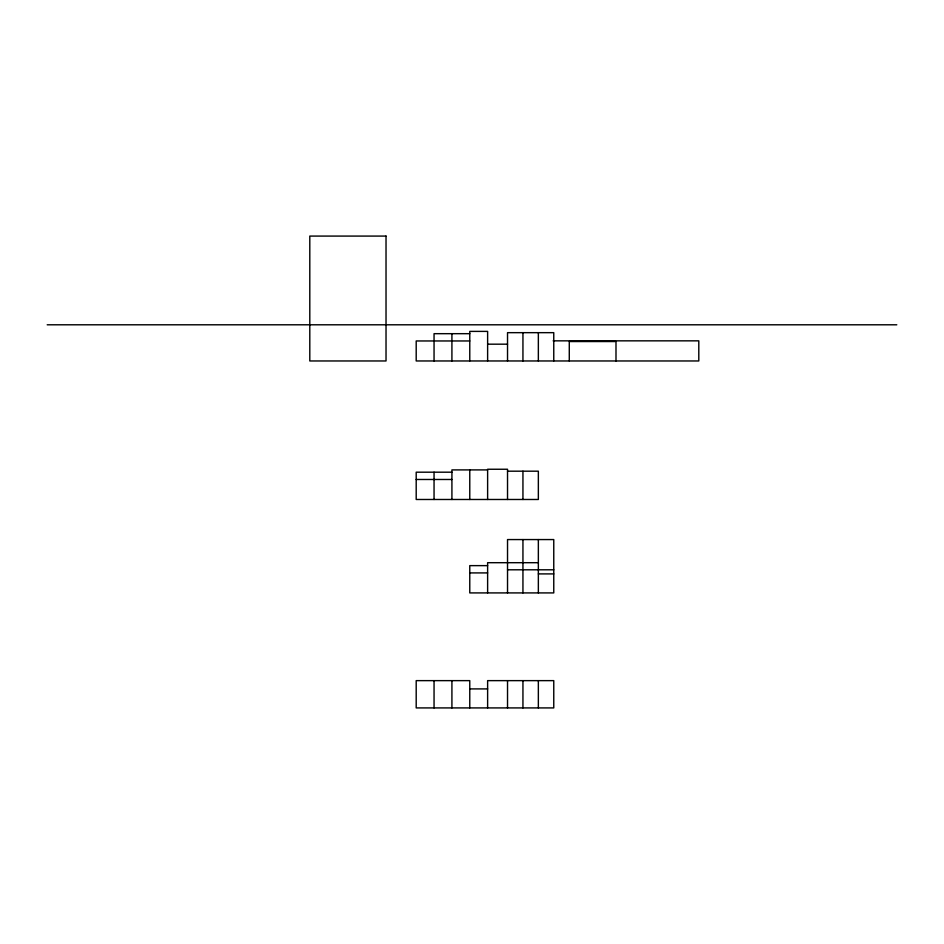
<?xml version="1.0" encoding="UTF-8"?>
<svg xmlns="http://www.w3.org/2000/svg" width="944" height="944" viewBox="0 0 944 944"><rect width="100%" height="100%" fill="white"/><g stroke="black" fill="none" stroke-linecap="round" stroke-linejoin="round"><path stroke-width="1.42" d="M47.2 324.795L896.8 324.795M469.77 333.68L434.051 333.68L434.051 360.962M553.137 340.843L698.796 340.843L698.796 360.962L416.198 360.962L416.198 340.961L469.77 340.961M487.623 344.182L507.53 344.182M487.623 469.9L451.916 469.9L451.916 499.482M507.53 471.186L538.351 471.186L538.351 499.482L416.198 499.482L416.198 472.189L451.916 472.189M416.198 479.481L451.916 479.481M538.351 562.695L487.623 562.695L487.623 592.915M487.623 565.633L469.77 565.633L469.77 592.915L553.762 592.915L553.762 539.567L507.53 539.567L507.53 592.915M507.53 569.798L553.762 569.798M469.77 572.914L487.623 572.914M538.351 573.905L553.762 573.905M469.77 688.908L487.623 688.908M615.995 360.962L615.995 341.539L569.279 341.539L569.279 360.962M553.762 360.962L553.762 332.666L507.53 332.666L507.53 360.962M538.351 332.666L538.351 360.962M538.351 539.567L538.351 592.915M538.351 680.636L538.351 707.917M522.941 332.666L522.941 360.962M522.941 471.186L522.941 499.482M522.941 539.567L522.941 592.915M522.941 680.636L522.941 707.917M507.53 499.482L507.53 469.251L487.623 469.251L487.623 499.482M507.53 680.636L507.53 707.917M487.623 360.962L487.623 331.391L469.77 331.391L469.77 360.962M487.623 707.917L487.623 680.636L553.762 680.636L553.762 707.917L416.198 707.917L416.198 680.636L469.77 680.636L469.77 707.917M469.77 469.9L469.77 499.482M451.916 333.68L451.916 360.962M451.916 680.636L451.916 707.917M434.051 472.189L434.051 499.482M434.051 680.636L434.051 707.917M386.025 236.083L309.797 236.083L309.797 360.962L386.025 360.962L386.025 236.083"/></g></svg>
